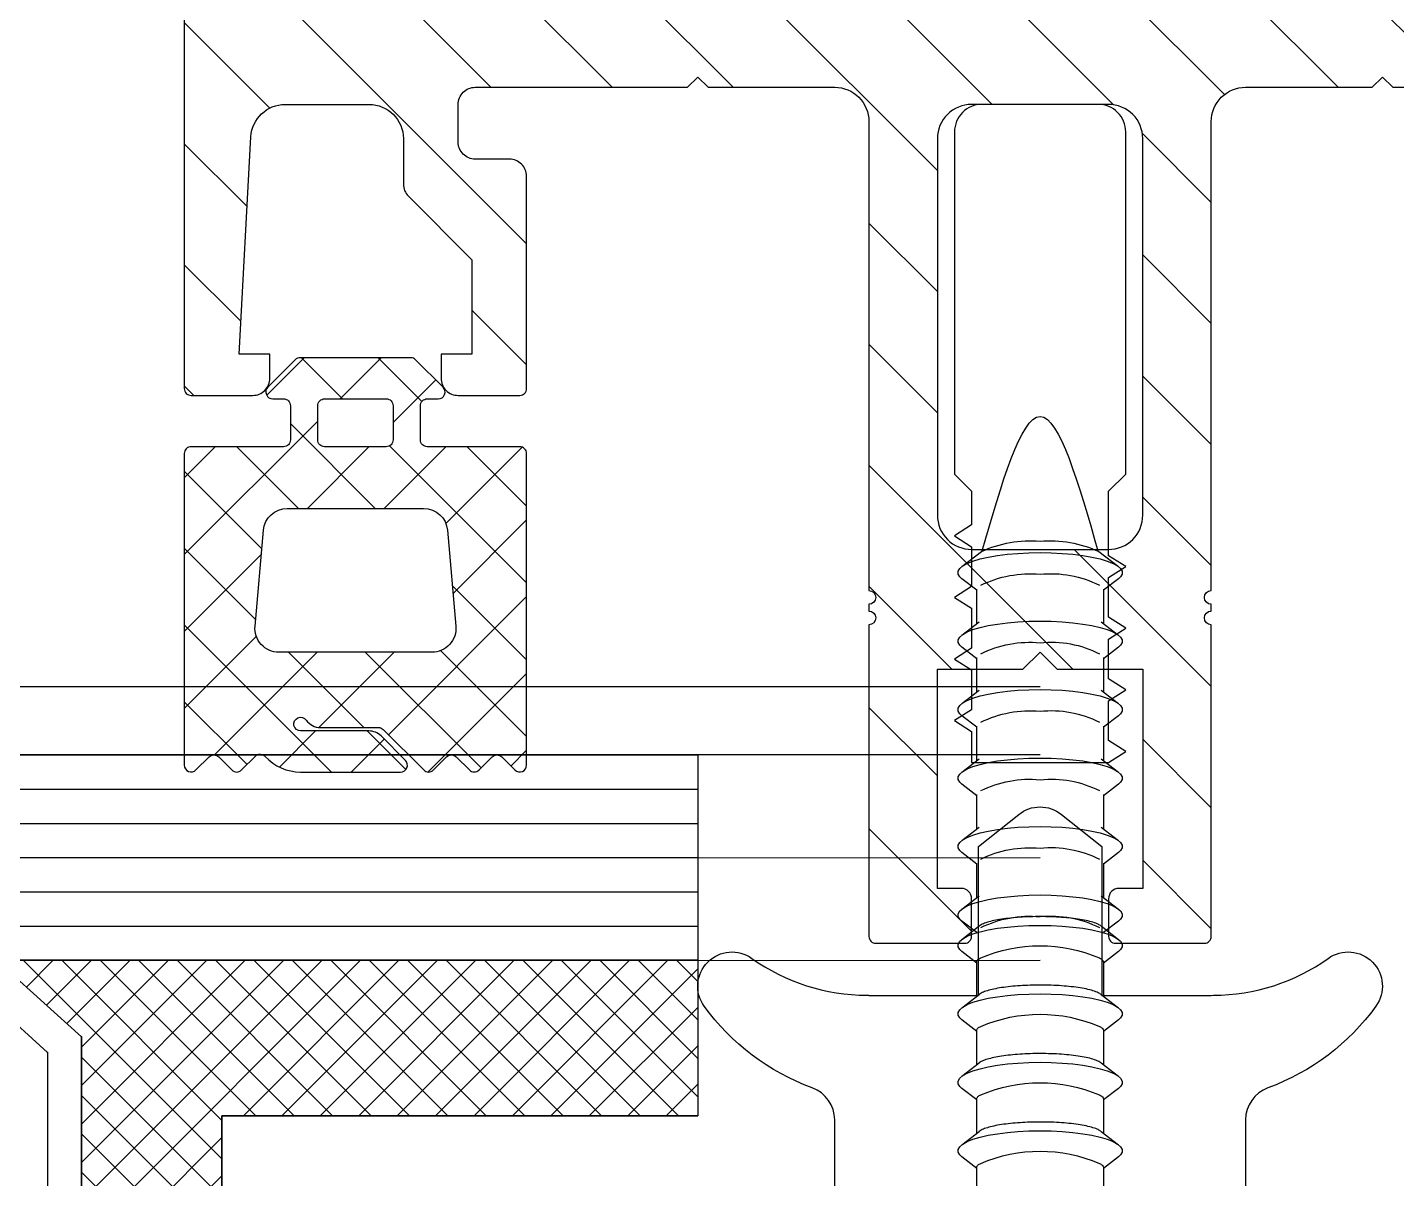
# Model space of a CAD drawing. Header units: inches. Extents: x 21 to 38546, y 13 to 15001.
# Drawn here: x 5320.844 to 5324.844, y 1294.39 to 1297.752 of the extents above; entities that cross this region are included whole.
import ezdxf

# ---------------------------------------------------------------- set-up
doc = ezdxf.new("R2010")
doc.units = ezdxf.units.IN
doc.header["$MEASUREMENT"] = 0
for name, color, linetype, lineweight in [('Z_MİM_00', 8, 'Continuous', 25), ('Z_MİM_78-köpük', 8, 'Continuous', 25), ('Z_MİM_Aksesuar', 8, 'Continuous', 25), ('Z_MİM_alU-8', 8, 'Continuous', 25), ('Z_MİM_ALUMINIUM', 8, 'Continuous', 25), ('Z_MİM_fitiller_k', 8, 'Continuous', 25), ('Z_MİM_MYM_CAM', 8, 'Continuous', 25), ('Z_MİM_TR', 8, 'Continuous', 25)]:
    doc.layers.add(name, color=color, linetype=linetype, lineweight=lineweight)

# ---------------------------------------------------------------- blocks, each defined once
blk = doc.blocks.new('klips detay')
at = {"layer": 'Z_MİM_Aksesuar'}
h = blk.add_hatch(dxfattribs=at)
h.set_pattern_fill('ANSI37', color=256, scale=0.25, angle=-90, style=0)
h.set_pattern_definition([(315, (-4779.5639, 8940.09785), (0.56126601, 0.56126601), []), (45, (-4779.5639, 8940.09785), (-0.56126601, 0.56126601), [])])
h.paths.add_polyline_path([(0, -4.456), (0, 0), (-20.104, 0), (-20.104, -0.25), (-18, -2.145), (-18, -13.767), (-20.202, -15.75), (-20.202, -16), (0, -16), (0, -11.456), (-13.838, -11.456), (-13.9, -11.456), (-13.9, -4.456)])
blk.add_line((-25.002, -16), (-20.202, -16))
at = {"linetype": 'Continuous'}
for p in [(-20.587, -1.249), (-19, -2.692), (-19, -13.308), (-19, -13.308), (-18, -13.767), (-18, -13.767), (-25.002, -15.25), (-25.002, -15.25), (-25.002, -16), (-20.202, -16), (-20.202, -16)]:
    blk.add_point(p, dxfattribs=at)
at = {"layer": 'Z_MİM_Aksesuar'}
for p, q in [((-25.024, -2.469), (-25.001, -0.25)), ((-25.001, -0.25), (-20.104, -0.25)), ((-20.104, -0.25), (-18, -2.145)), ((-20.587, -1.249), (-24.013, -1.249)), ((-24.013, -14.751), (-24.013, -1.249)), ((-19, -2.692), (-20.587, -1.249)), ((-18, -2.145), (-18, -13.767)), ((-18, -13.767), (-18, -2.145)), ((-19, -13.308), (-19, -2.692)), ((-25.123, -2.939), (-25.048, -2.865)), ((-25.024, -3.469), (-25.128, -3.359)), ((-25.123, -3.939), (-25.048, -3.865)), ((-25.024, -4.469), (-25.128, -4.359)), ((-25.123, -4.939), (-25.048, -4.865)), ((-25.024, -5.469), (-25.128, -5.359)), ((-25.123, -5.939), (-25.048, -5.865)), ((-25.123, -5.939), (-25.048, -5.865)), ((-25.024, -6.469), (-25.128, -6.359)), ((-25.024, -6.469), (-25.128, -6.359)), ((-25.123, -6.939), (-25.048, -6.865)), ((-25.123, -6.939), (-25.048, -6.865)), ((-25.024, -7.469), (-25.128, -7.359)), ((-25.024, -7.469), (-25.128, -7.359)), ((-25.123, -7.939), (-25.048, -7.865)), ((-25.024, -8.469), (-25.128, -8.359)), ((-25.123, -8.939), (-25.048, -8.865)), ((-25.024, -9.469), (-25.128, -9.359)), ((-25.123, -9.939), (-25.048, -9.865)), ((-25.024, -10.469), (-25.128, -10.359)), ((-25.123, -10.939), (-25.048, -10.865)), ((-25.024, -11.469), (-25.128, -11.359)), ((-25.123, -11.939), (-25.048, -11.865)), ((-25.024, -12.469), (-25.128, -12.359)), ((-25.123, -12.939), (-25.048, -12.865)), ((-25.024, -13.469), (-25.128, -13.359)), ((-25.024, -13.469), (-25.002, -15.75)), ((-20.588, -14.751), (-19, -13.308)), ((-18, -13.767), (-20.202, -15.75)), ((-20.202, -15.75), (-18, -13.767)), ((-24.013, -14.751), (-20.588, -14.751)), ((-25.002, -15.75), (-20.202, -15.75))]:
    blk.add_line(p, q, dxfattribs=at)
for points in [[(0, -4.456), (0, 0), (-20.104, 0), (-20.104, -0.25), (-18, -2.145), (-18, -13.767), (-20.202, -15.75), (-20.202, -16), (0, -16), (0, -11.456), (-13.838, -11.456), (-13.9, -11.456), (-13.9, -4.456), (0, -4.456)], [(0, -4.456), (-13.9, -4.456), (-13.9, -11.456), (0, -11.456)]]:
    blk.add_lwpolyline(points, dxfattribs=at)
for centre, start, end in [((-25.261, -2.653), 314.9638, 37.8313), ((-24.911, -3.152), 134.9638, 223.5399), ((-25.261, -3.653), 314.9638, 37.8313), ((-24.911, -4.152), 134.9638, 223.5399), ((-25.261, -4.653), 314.9638, 37.8313), ((-24.911, -5.152), 134.9638, 223.5399), ((-25.261, -5.653), 314.9638, 37.8313), ((-25.261, -5.653), 314.9638, 37.8313), ((-24.911, -6.152), 134.9638, 223.5399), ((-24.911, -6.152), 134.9638, 223.5399), ((-25.261, -6.653), 314.9638, 37.8313), ((-25.261, -6.653), 314.9638, 37.8313), ((-24.911, -7.152), 134.9638, 223.5399), ((-24.911, -7.152), 134.9638, 223.5399), ((-25.261, -7.653), 314.9638, 37.8313), ((-24.911, -8.152), 134.9638, 223.5399), ((-25.261, -8.653), 314.9638, 37.8313), ((-24.911, -9.152), 134.9638, 223.5399), ((-25.261, -9.653), 314.9638, 37.8313), ((-24.911, -10.152), 134.9638, 223.5399), ((-25.261, -10.653), 314.9638, 37.8313), ((-24.911, -11.152), 134.9638, 223.5399), ((-25.261, -11.653), 314.9638, 37.8313), ((-24.911, -12.152), 134.9638, 223.5399), ((-25.261, -12.653), 314.9638, 37.8313), ((-24.911, -13.152), 134.9638, 223.5399)]:
    blk.add_arc(centre, 0.3, start, end, dxfattribs=at)
for p in [(-24.013, -1.249), (-25.261, -2.653), (-25.261, -2.653), (-25.024, -2.469), (-25.024, -2.469), (-25.123, -2.939), (-25.123, -2.939), (-25.048, -2.865), (-25.048, -2.865), (-24.911, -3.152), (-24.911, -3.152), (-25.128, -3.359), (-25.128, -3.359), (-25.024, -3.469), (-25.024, -3.469), (-25.261, -3.653), (-25.261, -3.653), (-25.123, -3.939), (-25.123, -3.939), (-25.048, -3.865), (-25.048, -3.865), (-25.128, -4.359), (-25.128, -4.359), (-24.911, -4.152), (-24.911, -4.152), (-25.261, -4.653), (-25.261, -4.653), (-25.024, -4.469), (-25.024, -4.469), (-25.123, -4.939), (-25.123, -4.939), (-25.048, -4.865), (-25.048, -4.865), (-24.911, -5.152), (-24.911, -5.152), (-24.911, -5.152), (-24.911, -5.152), (-25.128, -5.359), (-25.128, -5.359), (-25.024, -5.469), (-25.024, -5.469), (-25.024, -5.469), (-25.261, -5.653), (-25.261, -5.653), (-25.261, -5.653), (-25.261, -5.653), (-25.261, -5.653), (-25.261, -5.653), (-25.261, -5.653), (-25.123, -5.939), (-25.123, -5.939), (-25.123, -5.939), (-25.048, -5.865), (-25.048, -5.865), (-25.048, -5.865), (-25.128, -6.359), (-25.128, -6.359), (-25.128, -6.359), (-24.911, -6.152), (-24.911, -6.152), (-24.911, -6.152), (-24.911, -6.152), (-24.911, -6.152), (-24.911, -6.152), (-24.911, -6.152), (-25.261, -6.653), (-25.261, -6.653), (-25.261, -6.653), (-25.261, -6.653), (-25.261, -6.653), (-25.261, -6.653), (-25.261, -6.653), (-25.024, -6.469), (-25.024, -6.469), (-25.024, -6.469), (-25.123, -6.939), (-25.123, -6.939), (-25.123, -6.939), (-25.048, -6.865), (-25.048, -6.865), (-25.048, -6.865), (-24.911, -7.152), (-24.911, -7.152), (-24.911, -7.152), (-24.911, -7.152), (-24.911, -7.152), (-24.911, -7.152), (-24.911, -7.152), (-25.128, -7.359), (-25.128, -7.359), (-25.128, -7.359), (-25.024, -7.469), (-25.024, -7.469), (-25.024, -7.469), (-25.261, -7.653), (-25.261, -7.653), (-25.261, -7.653), (-25.261, -7.653), (-25.123, -7.939), (-25.123, -7.939), (-25.048, -7.865), (-25.048, -7.865), (-25.128, -8.359), (-25.128, -8.359), (-24.911, -8.152), (-24.911, -8.152), (-24.911, -8.152), (-24.911, -8.152), (-25.261, -8.653), (-25.261, -8.653), (-25.261, -8.653), (-25.261, -8.653), (-25.024, -8.469), (-25.024, -8.469), (-25.123, -8.939), (-25.123, -8.939), (-25.048, -8.865), (-25.048, -8.865), (-24.911, -9.152), (-24.911, -9.152), (-24.911, -9.152), (-24.911, -9.152), (-25.128, -9.359), (-25.128, -9.359), (-25.024, -9.469), (-25.024, -9.469), (-25.261, -9.653), (-25.261, -9.653), (-25.123, -9.939), (-25.123, -9.939), (-25.048, -9.865), (-25.048, -9.865), (-25.128, -10.359), (-25.128, -10.359), (-24.911, -10.152), (-24.911, -10.152), (-24.911, -10.152), (-24.911, -10.152), (-24.013, -10), (-25.261, -10.653), (-25.261, -10.653), (-25.261, -10.653), (-25.261, -10.653), (-25.024, -10.469), (-25.024, -10.469), (-25.123, -10.939), (-25.123, -10.939), (-25.048, -10.865), (-25.048, -10.865), (-24.911, -11.152), (-24.911, -11.152), (-24.911, -11.152), (-24.911, -11.152), (-24.911, -11.152), (-24.911, -11.152), (-24.911, -11.152), (-24.911, -11.152), (-25.128, -11.359), (-25.128, -11.359), (-25.024, -11.469), (-25.024, -11.469), (-25.261, -11.653), (-25.261, -11.653), (-25.261, -11.653), (-25.261, -11.653), (-25.123, -11.939), (-25.123, -11.939), (-25.048, -11.865), (-25.048, -11.865), (-25.128, -12.359), (-25.128, -12.359), (-24.911, -12.152), (-24.911, -12.152), (-24.911, -12.152), (-24.911, -12.152), (-24.911, -12.152), (-24.911, -12.152), (-24.911, -12.152), (-24.911, -12.152), (-25.261, -12.653), (-25.261, -12.653), (-25.261, -12.653), (-25.261, -12.653), (-25.024, -12.469), (-25.024, -12.469), (-25.123, -12.939), (-25.123, -12.939), (-25.048, -12.865), (-25.048, -12.865), (-24.911, -13.152), (-24.911, -13.152), (-24.911, -13.152), (-24.911, -13.152), (-24.013, -14.751), (-20.588, -14.751)]:
    blk.add_point(p, dxfattribs=at)
at = {"layer": 'Z_MİM_ALUMINIUM'}
for p, q in [((-20.104, 0), (-25.001, 0)), ((-25.001, 0), (-25.001, -0.25)), ((-20.104, -0.25), (-20.104, 0)), ((-25.001, -0.25), (-20.104, -0.25)), ((-20.202, -15.75), (-25.002, -15.75)), ((-25.002, -15.75), (-25.002, -16)), ((-20.202, -16), (-20.202, -15.75))]:
    blk.add_line(p, q, dxfattribs=at)
blk = doc.blocks.new('D09056')
at = {"layer": 'Z_MİM_78-köpük'}
blk.add_lwpolyline([(6, -9.143, -0.314914), (6.657, -8.204, 0.149332), (9.81, -5.822, 0.850698), (8.418, -4.422, -0.156616), (5.062, -5.5), (5, -5.5), (5, -5.509), (1.8, -5.509), (1.8, -1.16), (0.625, -0.219, 0.351086), (-0.625, -0.219), (-1.8, -1.16), (-1.8, -5.509), (-5, -5.509), (-5.062, -5.5, -0.156616), (-8.418, -4.422, 0.850698), (-9.81, -5.822, 0.149332), (-6.657, -8.204, -0.314914), (-6, -9.143), (-6, -25.073, -0.555494), (-7.442, -25.97, -0.047351), (-8.397, -25.381, 0.866334), (-9.803, -26.775, 0.237484), (-4.371, -29.509), (4.371, -29.509, 0.237484), (9.803, -26.775, 0.866334), (8.397, -25.381, -0.047351), (7.442, -25.97, -0.555494), (6, -25.073)], format="xyb", close=True, dxfattribs=at)
blk = doc.blocks.new('32323')
at = {"linetype": 'Continuous'}
for p, q in [((-1.384, -3.731), (-1.956, -4.172)), ((2.62, -4.172), (2.048, -3.731)), ((-1.956, -4.526), (-1.518, -4.863)), ((2.182, -4.863), (2.62, -4.526)), ((-1.518, -4.829), (-1.518, -5.835)), ((2.182, -5.835), (2.182, -4.829)), ((-1.451, -5.783), (-1.956, -6.172)), ((2.62, -6.172), (2.115, -5.783)), ((-1.956, -6.526), (-1.518, -6.863)), ((2.182, -6.863), (2.62, -6.526)), ((-1.518, -6.829), (-1.518, -7.835)), ((2.182, -7.835), (2.182, -6.829)), ((-1.451, -7.783), (-1.956, -8.172)), ((2.62, -8.172), (2.115, -7.783)), ((-1.956, -8.526), (-1.518, -8.863)), ((2.182, -8.863), (2.62, -8.526)), ((-1.518, -8.829), (-1.518, -9.835)), ((2.182, -9.835), (2.182, -8.829)), ((-1.451, -9.783), (-1.956, -10.172)), ((2.62, -10.172), (2.115, -9.783)), ((-1.956, -10.526), (-1.518, -10.863)), ((2.182, -10.863), (2.62, -10.526)), ((-1.518, -10.829), (-1.518, -11.835)), ((2.182, -11.835), (2.182, -10.829)), ((-1.451, -11.783), (-1.956, -12.172)), ((2.62, -12.172), (2.115, -11.783)), ((-1.956, -12.526), (-1.518, -12.863)), ((2.182, -12.863), (2.62, -12.526)), ((-1.518, -12.829), (-1.518, -13.835)), ((2.182, -13.835), (2.182, -12.829)), ((-1.451, -13.783), (-1.956, -14.172)), ((2.62, -14.172), (2.115, -13.783)), ((-1.956, -14.526), (-1.518, -14.863)), ((-1.448, -14.668), (-1.955, -15.059)), ((2.621, -15.059), (2.112, -14.667)), ((2.182, -14.863), (2.62, -14.526)), ((-1.955, -15.413), (-1.517, -15.75)), ((2.183, -15.75), (2.621, -15.413)), ((-1.517, -15.715), (-1.517, -16.721)), ((2.183, -16.721), (2.183, -15.715)), ((-1.448, -16.668), (-1.955, -17.059)), ((2.621, -17.059), (2.112, -16.667)), ((-1.955, -17.413), (-1.517, -17.75)), ((2.183, -17.75), (2.621, -17.413)), ((-1.517, -17.715), (-1.517, -18.721)), ((2.183, -18.721), (2.183, -17.715)), ((-1.448, -18.668), (-1.955, -19.059)), ((2.621, -19.059), (2.112, -18.667)), ((-1.955, -19.413), (-1.517, -19.75)), ((2.183, -19.75), (2.621, -19.413)), ((-1.517, -19.715), (-1.517, -20.721)), ((2.183, -20.721), (2.183, -19.715)), ((-1.448, -20.668), (-1.955, -21.059)), ((2.621, -21.059), (2.112, -20.667)), ((-1.955, -21.413), (-1.517, -21.75)), ((2.183, -21.75), (2.621, -21.413)), ((-1.517, -21.715), (-1.517, -22.721)), ((2.183, -22.721), (2.183, -21.715))]:
    blk.add_line(p, q, dxfattribs=at)
at = {"linetype": 'Continuous', "flags": 128}
for points in [[(0.332, -3.763), (0.005, -3.769), (-0.315, -3.785), (-0.624, -3.812), (-0.915, -3.849), (-1.182, -3.895), (-1.422, -3.949), (-1.629, -4.011), (-1.799, -4.08), (-1.929, -4.153), (-2.018, -4.23), (-2.062, -4.309), (-2.062, -4.389), (-2.018, -4.468), (-1.956, -4.526)], [(2.62, -4.526), (2.682, -4.468), (2.727, -4.389), (2.727, -4.309), (2.682, -4.23), (2.594, -4.153), (2.463, -4.08), (2.293, -4.011), (2.086, -3.949), (1.847, -3.895), (1.579, -3.849), (1.288, -3.812), (0.98, -3.785), (0.659, -3.769), (0.332, -3.763)], [(0.332, -5.763), (0.005, -5.769), (-0.315, -5.785), (-0.624, -5.812), (-0.915, -5.849), (-1.182, -5.895), (-1.422, -5.949), (-1.629, -6.011), (-1.799, -6.08), (-1.929, -6.153), (-2.018, -6.23), (-2.062, -6.309), (-2.062, -6.389), (-2.018, -6.468), (-1.956, -6.526)], [(2.62, -6.526), (2.682, -6.468), (2.727, -6.389), (2.727, -6.309), (2.682, -6.23), (2.594, -6.153), (2.463, -6.08), (2.293, -6.011), (2.086, -5.949), (1.847, -5.895), (1.579, -5.849), (1.288, -5.812), (0.98, -5.785), (0.659, -5.769), (0.332, -5.763)], [(0.332, -7.763), (0.005, -7.769), (-0.315, -7.785), (-0.624, -7.812), (-0.915, -7.849), (-1.182, -7.895), (-1.422, -7.949), (-1.629, -8.011), (-1.799, -8.08), (-1.929, -8.153), (-2.018, -8.23), (-2.062, -8.309), (-2.062, -8.389), (-2.018, -8.468), (-1.956, -8.526)], [(2.62, -8.526), (2.682, -8.468), (2.727, -8.389), (2.727, -8.309), (2.682, -8.23), (2.594, -8.153), (2.463, -8.08), (2.293, -8.011), (2.086, -7.949), (1.847, -7.895), (1.579, -7.849), (1.288, -7.812), (0.98, -7.785), (0.659, -7.769), (0.332, -7.763)], [(0.332, -9.763), (0.005, -9.769), (-0.315, -9.785), (-0.624, -9.812), (-0.915, -9.849), (-1.182, -9.895), (-1.422, -9.949), (-1.629, -10.011), (-1.799, -10.08), (-1.929, -10.153), (-2.018, -10.23), (-2.062, -10.309), (-2.062, -10.389), (-2.018, -10.468), (-1.956, -10.526)], [(2.62, -10.526), (2.682, -10.468), (2.727, -10.389), (2.727, -10.309), (2.682, -10.23), (2.594, -10.153), (2.463, -10.08), (2.293, -10.011), (2.086, -9.949), (1.847, -9.895), (1.579, -9.849), (1.288, -9.812), (0.98, -9.785), (0.659, -9.769), (0.332, -9.763)], [(0.332, -11.763), (0.005, -11.769), (-0.315, -11.785), (-0.624, -11.812), (-0.915, -11.849), (-1.182, -11.895), (-1.422, -11.949), (-1.629, -12.011), (-1.799, -12.08), (-1.929, -12.153), (-2.018, -12.23), (-2.062, -12.309), (-2.062, -12.389), (-2.018, -12.468), (-1.956, -12.526)], [(2.62, -12.526), (2.682, -12.468), (2.727, -12.389), (2.727, -12.309), (2.682, -12.23), (2.594, -12.153), (2.463, -12.08), (2.293, -12.011), (2.086, -11.949), (1.847, -11.895), (1.579, -11.849), (1.288, -11.812), (0.98, -11.785), (0.659, -11.769), (0.332, -11.763)], [(0.332, -13.763), (0.005, -13.769), (-0.315, -13.785), (-0.624, -13.812), (-0.915, -13.849), (-1.182, -13.895), (-1.422, -13.949), (-1.629, -14.011), (-1.799, -14.08), (-1.929, -14.153), (-2.018, -14.23), (-2.062, -14.309), (-2.062, -14.389), (-2.018, -14.468), (-1.956, -14.526)], [(2.62, -14.526), (2.682, -14.468), (2.727, -14.389), (2.727, -14.309), (2.682, -14.23), (2.594, -14.153), (2.463, -14.08), (2.293, -14.011), (2.086, -13.949), (1.847, -13.895), (1.579, -13.849), (1.288, -13.812), (0.98, -13.785), (0.659, -13.769), (0.332, -13.763)], [(0.333, -14.65), (0.006, -14.655), (-0.315, -14.672), (-0.623, -14.698), (-0.914, -14.735), (-1.182, -14.781), (-1.421, -14.836), (-1.628, -14.898), (-1.798, -14.966), (-1.929, -15.039), (-2.017, -15.116), (-2.062, -15.196), (-2.062, -15.276), (-2.017, -15.355), (-1.955, -15.413)], [(2.621, -15.413), (2.682, -15.355), (2.727, -15.276), (2.727, -15.196), (2.682, -15.116), (2.594, -15.039), (2.464, -14.966), (2.293, -14.898), (2.087, -14.836), (1.847, -14.781), (1.58, -14.735), (1.289, -14.698), (0.98, -14.672), (0.659, -14.655), (0.333, -14.65)], [(0.333, -16.65), (0.006, -16.655), (-0.315, -16.672), (-0.623, -16.698), (-0.914, -16.735), (-1.182, -16.781), (-1.421, -16.836), (-1.628, -16.898), (-1.798, -16.966), (-1.929, -17.039), (-2.017, -17.116), (-2.062, -17.196), (-2.062, -17.276), (-2.017, -17.355), (-1.955, -17.413)], [(2.621, -17.413), (2.682, -17.355), (2.727, -17.276), (2.727, -17.196), (2.682, -17.116), (2.594, -17.039), (2.464, -16.966), (2.293, -16.898), (2.087, -16.836), (1.847, -16.781), (1.58, -16.735), (1.289, -16.698), (0.98, -16.672), (0.659, -16.655), (0.333, -16.65)], [(0.333, -18.65), (0.006, -18.655), (-0.315, -18.672), (-0.623, -18.698), (-0.914, -18.735), (-1.182, -18.781), (-1.421, -18.836), (-1.628, -18.898), (-1.798, -18.966), (-1.929, -19.039), (-2.017, -19.116), (-2.062, -19.196), (-2.062, -19.276), (-2.017, -19.355), (-1.955, -19.413)], [(2.621, -19.413), (2.682, -19.355), (2.727, -19.276), (2.727, -19.196), (2.682, -19.116), (2.594, -19.039), (2.464, -18.966), (2.293, -18.898), (2.087, -18.836), (1.847, -18.781), (1.58, -18.735), (1.289, -18.698), (0.98, -18.672), (0.659, -18.655), (0.333, -18.65)], [(0.333, -20.65), (0.006, -20.655), (-0.315, -20.672), (-0.623, -20.698), (-0.914, -20.735), (-1.182, -20.781), (-1.421, -20.836), (-1.628, -20.898), (-1.798, -20.966), (-1.929, -21.039), (-2.017, -21.116), (-2.062, -21.196), (-2.062, -21.276), (-2.017, -21.355), (-1.955, -21.413)], [(2.621, -21.413), (2.682, -21.355), (2.727, -21.276), (2.727, -21.196), (2.682, -21.116), (2.594, -21.039), (2.464, -20.966), (2.293, -20.898), (2.087, -20.836), (1.847, -20.781), (1.58, -20.735), (1.289, -20.698), (0.98, -20.672), (0.659, -20.655), (0.333, -20.65)]]:
    blk.add_lwpolyline(points, dxfattribs=at)
at = {"linetype": 'Continuous'}
for centre, radius, start, end in [((0.069, -6.906), 3.491, 85.6736, 114.5911), ((0.596, -6.906), 3.491, 65.4089, 94.3264), ((0.006, -7.478), 3.1, 83.9654, 116.9829), ((0.631, -7.623), 3.242, 63.7595, 95.2922), ((0.006, -9.478), 3.1, 83.9654, 116.9829), ((0.631, -9.623), 3.242, 63.7595, 95.2922), ((0.006, -11.478), 3.1, 83.9654, 116.9829), ((0.631, -11.623), 3.242, 63.7595, 95.2922), ((0.006, -13.478), 3.1, 83.9654, 116.9829), ((0.631, -13.623), 3.242, 63.7595, 95.2922), ((0.006, -15.478), 3.1, 83.9654, 116.9829), ((0.631, -15.623), 3.242, 63.7595, 95.2922), ((0.006, -17.478), 3.1, 83.9654, 116.9829), ((0.631, -17.623), 3.242, 63.7595, 95.2922), ((0.333, -19.659), 4.412, 66.8739, 113.1261), ((0.333, -21.659), 4.412, 66.8739, 113.1261), ((0.333, -23.659), 4.412, 66.8739, 113.1261), ((0.333, -25.659), 4.412, 66.8739, 113.1261)]:
    blk.add_arc(centre, radius, start, end, dxfattribs=at)
blk.add_open_spline([(2.021, -3.712), (1.458, -1.75), (0.332, 2.175), (-0.794, -1.75), (-1.356, -3.712)], degree=3, dxfattribs=at)
for points, knots in [([(-1.446, -14.67), (-1.421, -14.652), (-1.366, -14.613), (-1.217, -14.558), (-1.02, -14.508), (-0.781, -14.465), (-0.514, -14.433), (-0.221, -14.409), (0.082, -14.396), (0.394, -14.393), (0.699, -14.4), (0.996, -14.417), (1.271, -14.443), (1.523, -14.478), (1.742, -14.521), (1.922, -14.572), (2.048, -14.622), (2.093, -14.657), (2.11, -14.67)], [0, 0, 0, 0, 0.055523, 0.121419, 0.189295, 0.25398, 0.320615, 0.384043, 0.449365, 0.511897, 0.576262, 0.638514, 0.70255, 0.765196, 0.829608, 0.8932, 0.958568, 1, 1, 1, 1]), ([(-1.4, -15.601), (-1.437, -15.622), (-1.504, -15.659), (-1.513, -15.698), (-1.517, -15.715)], [0, 0, 0, 0, 0.544146, 1, 1, 1, 1]), ([(2.177, -15.715), (2.177, -15.703), (2.177, -15.673), (2.13, -15.634), (2.08, -15.609), (2.065, -15.601)], [0, 0, 0, 0, 0.3131142, 0.7960874, 1, 1, 1, 1]), ([(-1.446, -16.67), (-1.421, -16.652), (-1.366, -16.613), (-1.217, -16.558), (-1.02, -16.508), (-0.781, -16.465), (-0.514, -16.433), (-0.221, -16.409), (0.082, -16.396), (0.394, -16.393), (0.699, -16.4), (0.996, -16.417), (1.271, -16.443), (1.523, -16.478), (1.742, -16.521), (1.922, -16.572), (2.048, -16.622), (2.093, -16.657), (2.11, -16.67)], [0, 0, 0, 0, 0.055523, 0.121419, 0.189295, 0.25398, 0.320615, 0.384043, 0.449365, 0.511897, 0.576262, 0.638514, 0.70255, 0.765196, 0.829608, 0.8932, 0.958568, 1, 1, 1, 1]), ([(-1.4, -17.601), (-1.437, -17.622), (-1.504, -17.659), (-1.513, -17.698), (-1.517, -17.715)], [0, 0, 0, 0, 0.544146, 1, 1, 1, 1]), ([(2.177, -17.715), (2.177, -17.703), (2.177, -17.673), (2.13, -17.634), (2.08, -17.609), (2.065, -17.601)], [0, 0, 0, 0, 0.3131142, 0.7960874, 1, 1, 1, 1]), ([(-1.446, -18.67), (-1.421, -18.652), (-1.366, -18.613), (-1.217, -18.558), (-1.02, -18.508), (-0.781, -18.465), (-0.514, -18.433), (-0.221, -18.409), (0.082, -18.396), (0.394, -18.393), (0.699, -18.4), (0.996, -18.417), (1.271, -18.443), (1.523, -18.478), (1.742, -18.521), (1.922, -18.572), (2.048, -18.622), (2.093, -18.657), (2.11, -18.67)], [0, 0, 0, 0, 0.055523, 0.121419, 0.189295, 0.25398, 0.320615, 0.384043, 0.449365, 0.511897, 0.576262, 0.638514, 0.70255, 0.765196, 0.829608, 0.8932, 0.958568, 1, 1, 1, 1]), ([(-1.4, -19.601), (-1.437, -19.622), (-1.504, -19.659), (-1.513, -19.698), (-1.517, -19.715)], [0, 0, 0, 0, 0.544146, 1, 1, 1, 1]), ([(2.177, -19.715), (2.177, -19.703), (2.177, -19.673), (2.13, -19.634), (2.08, -19.609), (2.065, -19.601)], [0, 0, 0, 0, 0.3131142, 0.7960874, 1, 1, 1, 1]), ([(-1.446, -20.67), (-1.421, -20.652), (-1.366, -20.613), (-1.217, -20.558), (-1.02, -20.508), (-0.781, -20.465), (-0.514, -20.433), (-0.221, -20.409), (0.082, -20.396), (0.394, -20.393), (0.699, -20.4), (0.996, -20.417), (1.271, -20.443), (1.523, -20.478), (1.742, -20.521), (1.922, -20.572), (2.048, -20.622), (2.093, -20.657), (2.11, -20.67)], [0, 0, 0, 0, 0.055523, 0.121419, 0.189295, 0.25398, 0.320615, 0.384043, 0.449365, 0.511897, 0.576262, 0.638514, 0.70255, 0.765196, 0.829608, 0.8932, 0.958568, 1, 1, 1, 1]), ([(-1.4, -21.601), (-1.437, -21.622), (-1.504, -21.659), (-1.513, -21.698), (-1.517, -21.715)], [0, 0, 0, 0, 0.544146, 1, 1, 1, 1]), ([(2.177, -21.715), (2.177, -21.703), (2.177, -21.673), (2.13, -21.634), (2.08, -21.609), (2.065, -21.601)], [0, 0, 0, 0, 0.3131142, 0.7960874, 1, 1, 1, 1])]:
    blk.add_open_spline(points, degree=3, knots=knots, dxfattribs=at)
blk = doc.blocks.new('köşe')
at = {"layer": 'Z_MİM_alU-8'}
h = blk.add_hatch(dxfattribs=at)
h.set_pattern_fill('ANSI31', color=256, scale=20, style=0)
h.set_pattern_definition([(45, (-1184.6555, 231.5106), (-1.767767, 1.767767), [])])
h.paths.add_polyline_path([(30, -0.2, 0.414214), (29.8, 0), (-19.8, 0, 0.414214), (-20, -0.2), (-20, -189.8, 0.414214), (-19.8, -190), (-18.001, -190, 0.414214), (-17.501, -189.5), (-17.501, -188.8), (-18.401, -188.8), (-18.053, -182.445, -0.39827), (-17.054, -181.5), (-14.601, -181.5, -0.414214), (-13.601, -182.5), (-13.601, -183.828, 0.198912), (-13.454, -184.182), (-11.601, -186.036), (-11.601, -188.8), (-12.501, -188.8), (-12.501, -189.5, 0.414214), (-12.001, -190), (-10.201, -190, 0.414214), (-10.001, -189.8), (-10.001, -183.6, 0.414214), (-10.501, -183.1), (-11.501, -183.1, -0.414214), (-12.001, -182.6), (-12.001, -181.5, -0.414214), (-11.501, -181), (-9.001, -181), (-5.301, -181), (-5.001, -180.7), (-4.701, -181), (-1.001, -181, -0.414214), (-0.001, -182), (-0.001, -195.7, -0.666667), (-0.001, -196.3, -1), (-0.001, -196.7), (-0.001, -205.8, 0.414214), (0.199, -206), (2.799, -206, 0.414214), (2.999, -205.8), (2.999, -204.7, 0.414214), (2.699, -204.4), (1.999, -204.4), (1.999, -198), (4.499, -198), (5, -197.5), (5.5, -198), (8, -198), (8, -204.4), (7.3, -204.4, 0.414214), (7, -204.7), (7, -205.8, 0.414214), (7.2, -206), (9.8, -206, 0.414214), (10, -205.8), (10, -196.7, -0.666667), (10, -196.1, -1), (10, -195.7), (10, -182, -0.414214), (11, -181), (14.7, -181), (15, -180.7), (15.3, -181), (19, -181), (21.5, -181, -0.414214), (22, -181.5), (22, -182.6, -0.414214), (21.5, -183.1), (20.5, -183.1, 0.414214), (20, -183.6), (20, -189.8, 0.414214), (20.2, -190), (22, -190, 0.414214), (22.5, -189.5), (22.5, -188.8), (21.6, -188.8), (21.6, -186.036), (23.454, -184.182, 0.198912), (23.6, -183.828), (23.6, -182.5, -0.414214), (24.6, -181.5), (27.053, -181.5, -0.39827), (28.052, -182.445), (28.4, -188.8), (27.5, -188.8), (27.5, -189.5, 0.414214), (28, -190), (29.8, -190, 0.414214), (30, -189.8)])
h.paths.add_polyline_path([(28, -5), (28, -177), (5, -177), (-18, -177), (-18, -5)], flags=16)
h.paths.add_polyline_path([(7, -181.5, -0.414214), (8, -182.5), (8, -193.5, -0.414214), (7, -194.5), (5, -194.5), (3, -194.5, -0.414214), (2, -193.5), (2, -182.5, -0.414214), (3, -181.5), (5, -181.5)], flags=16)
h.paths.add_polyline_path([(-1.38, -13.557), (-1.38, -9.879), (-7.315, -9.879), (-7.315, -13.557)], flags=8)
h.paths.add_polyline_path([(14.128, -172.011), (14.128, -168.333), (8.193, -168.333), (8.193, -172.011)], flags=8)
h.paths.add_polyline_path([(17.924, -30.075), (22.01, -30.075), (22.01, -23.48), (17.924, -23.48)], flags=8)
h.paths.add_polyline_path([(-12.941, -86.653), (22.162, -86.653), (22.162, -80.883), (-12.941, -80.883)], flags=8)
h.paths.add_polyline_path([(15.115, -94.988), (17.669, -94.988), (17.669, -90.867), (15.115, -90.867)], flags=8)
h.paths.add_polyline_path([(-8.509, -96.761), (15.718, -96.761), (15.718, -90.991), (-8.509, -90.991)], flags=8)
h.paths.add_polyline_path([(15.916, -90.757), (18.47, -90.757), (18.47, -86.636), (15.916, -86.636)], flags=8)
h.paths.add_polyline_path([(-7.869, -81.996), (16.502, -81.996), (16.502, -73.754), (-7.869, -73.754)], flags=8)
h.paths.add_polyline_path([(-10.093, -92.061), (16.311, -92.061), (16.311, -86.291), (-10.093, -86.291)], flags=8)
at = {"layer": 'Z_MİM_fitiller_k'}
h = blk.add_hatch(dxfattribs=at)
h.set_pattern_fill('ANSI37', color=256, scale=0.5)
h.set_pattern_definition([(45, (4.9996, -71.5), (-1.122532, 1.122532), []), (135, (4.9996, -71.5), (-1.122532, -1.122532), [])])
h.paths.add_polyline_path([(27.1, -191.5, -0.414214), (26.9, -191.3), (26.9, -190.3, -0.414214), (27.1, -190.1), (27.417, -190.1, 0.668179), (27.558, -189.759), (26.758, -188.959, 0.198912), (26.617, -188.9), (23.382, -188.9, 0.198912), (23.241, -188.959), (22.441, -189.759, 1.274187), (22.775, -190.143, -0.627364), (23.1, -190.3), (23.1, -191.3, -0.414214), (22.9, -191.5), (20.2, -191.5, 0.414214), (20, -191.7), (20, -200.8, 0.668179), (20.341, -200.941), (20.724, -200.559, -0.414214), (21.007, -200.559), (21.39, -200.941, 0.414214), (21.672, -200.941), (22.055, -200.559, -0.414214), (22.338, -200.559), (22.721, -200.941, 0.414214), (23.004, -200.941), (24.245, -199.7), (26.025, -199.7, 0.245393), (26.435, -199.486, -1.650385), (26.6, -199.8), (24.607, -199.8, 0.198912), (24.253, -199.946), (23.541, -200.659, 0.668179), (23.682, -201), (26.6, -201, 0.210768), (27.634, -200.544, -0.427607), (27.923, -200.537), (28.327, -200.941, 0.414214), (28.61, -200.941), (28.993, -200.559, -0.414214), (29.275, -200.559), (29.658, -200.941, 0.668179), (30, -200.8), (30, -191.7, 0.414214), (29.8, -191.5)])
h.paths.add_polyline_path([(27.688, -193.939), (27.933, -196.739, -0.440011), (27.236, -197.5), (22.764, -197.5, -0.440011), (22.066, -196.739), (22.311, -193.939, -0.388879), (23.008, -193.3), (26.991, -193.3, -0.388879)], flags=16)
h.paths.add_polyline_path([(25.9, -191.5, 0.414214), (26.1, -191.3), (26.1, -190.3, 0.414214), (25.9, -190.1), (24.1, -190.1, 0.414214), (23.9, -190.3), (23.9, -191.3, 0.414214), (24.1, -191.5)], flags=17)
h.paths.add_polyline_path([(26.544, -228.441, -0.414214), (26.261, -228.441), (25.878, -228.058, 0.414214), (25.595, -228.058), (24.354, -229.3), (22.574, -229.3, 0.245393), (22.164, -229.514, -1.650385), (22, -229.2), (23.993, -229.2, 0.198912), (24.346, -229.053), (25.058, -228.341, 0.668179), (24.917, -228), (22, -228, 0.210768), (20.966, -228.456, -0.427607), (20.677, -228.463), (20.272, -228.058, 0.414214), (19.99, -228.058), (19.607, -228.441, -0.414214), (19.324, -228.441), (18.941, -228.058, 0.668179), (18.6, -228.2), (18.6, -231.3, 0.414214), (18.8, -231.5), (21.5, -231.5, -0.414214), (21.7, -231.7), (21.7, -232.7, -0.414214), (21.5, -232.9), (21.182, -232.9, 0.668179), (21.041, -233.241), (21.841, -234.041, 0.198912), (21.982, -234.1), (25.217, -234.1, 0.198912), (25.358, -234.041), (26.158, -233.241, 1.274187), (25.824, -232.857, -0.627364), (25.5, -232.7), (25.5, -231.7, -0.414214), (25.7, -231.5), (29.998, -231.5, 0.176327), (30.127, -231.453), (33.821, -228.353, 0.700208), (33.693, -228), (32.755, -228, 0.131652), (32.655, -228.027), (30.237, -229.422, -0.493145), (28.772, -228.815), (28.593, -228.148, 0.57735), (28.258, -228.058), (27.875, -228.441, -0.414214), (27.593, -228.441), (27.21, -228.058, 0.414214), (26.927, -228.058)])
h.paths.add_polyline_path([(24.7, -231.7), (24.7, -232.7, -0.414214), (24.5, -232.9), (22.7, -232.9, -0.414214), (22.5, -232.7), (22.5, -231.7, -0.414214), (22.7, -231.5), (24.5, -231.5, -0.414214)], flags=16)
at = {"layer": 'Z_MİM_alU-8'}
for points in [[(4.999, -197.5), (5, -197.5), (4.999, -197.5), (4.499, -198), (1.999, -198), (1.999, -204.4), (2.699, -204.4, -0.414214), (2.999, -204.7), (2.999, -205.8, -0.414214), (2.799, -206), (0.199, -206, -0.414214), (-0.001, -205.8), (-0.001, -196.7, 1), (-0.001, -196.3), (-0.001, -196.1, 1), (-0.001, -195.7), (-0.001, -182, 0.414214), (-1.001, -181), (-4.701, -181), (-5.001, -180.7), (-5.301, -181), (-9.001, -181)], [(30, -0.2), (30, -189.8, -0.414214), (29.8, -190), (28, -190, -0.414214), (27.5, -189.5), (27.5, -188.8), (28.4, -188.8), (28.052, -182.445, 0.39827), (27.053, -181.5), (24.6, -181.5, 0.414214), (23.6, -182.5), (23.6, -183.828, -0.198912), (23.454, -184.182), (21.6, -186.036), (21.6, -188.8), (22.5, -188.8), (22.5, -189.5, -0.414214), (22, -190), (20.2, -190, -0.414214), (20, -189.8), (20, -183.6, -0.414214), (20.5, -183.1), (21.5, -183.1, 0.414214), (22, -182.6), (22, -181.5, 0.414214), (21.5, -181), (19, -181), (15.3, -181), (15, -180.7), (14.7, -181), (11, -181, 0.414214), (10, -182), (10, -195.7, 1), (10, -196.1), (10, -196.3, 1), (10, -196.7), (10, -205.8, -0.414214), (9.8, -206), (7.2, -206, -0.414214), (7, -205.8), (7, -204.7, -0.414214), (7.3, -204.4), (8, -204.4), (8, -198), (5.5, -198), (5, -197.5), (5, -197.5), (5, -197.5)]]:
    blk.add_lwpolyline(points, format="xyb", dxfattribs=at)
blk.add_lwpolyline([(5, -181.5), (7, -181.5, -0.414214), (8, -182.5), (8, -193.5, -0.414214), (7, -194.5), (5, -194.5), (5, -194.5), (5, -194.5), (3, -194.5, -0.414214), (2, -193.5), (2, -182.5, -0.414214), (3, -181.5)], format="xyb", close=True, dxfattribs=at)
at = {"layer": 'Z_MİM_ALUMINIUM', "linetype": 'ByBlock'}
blk.add_lwpolyline([(2.5, -182.3, -0.414214), (3.3, -181.5), (6.7, -181.5, -0.414214), (7.5, -182.3), (7.5, -192.3), (7, -192.8), (7, -193.781), (7.5, -194.1), (7, -194.419), (7, -195.581), (7.5, -195.9), (7, -196.219), (7, -197.381), (7.5, -197.7), (7, -198.019), (7, -199.181), (7.5, -199.5), (7, -199.819), (7, -200.719), (3, -200.719), (2.5, -200.4), (3, -200.081), (3, -198.919), (2.5, -198.6), (3, -198.281), (3, -197.119), (2.5, -196.8), (3, -196.481), (3, -195.319), (2.5, -195), (3, -194.681), (3, -192.8), (2.5, -192.3)], format="xyb", close=True, dxfattribs=at)
at = {"layer": 'Z_MİM_fitiller_k', "linetype": 'Continuous', "flags": 128}
for points in [[(20, -200.8), (20, -191.7, -0.414214), (20.2, -191.5), (22.9, -191.5, 0.414214), (23.1, -191.3), (23.1, -190.3, 0.414214), (22.9, -190.1), (22.582, -190.1, -0.668179), (22.441, -189.759), (23.241, -188.959, -0.198912), (23.382, -188.9), (26.617, -188.9, -0.198912), (26.758, -188.959), (27.558, -189.759, -0.668179), (27.417, -190.1), (27.1, -190.1, 0.414214), (26.9, -190.3), (26.9, -191.3, 0.414214), (27.1, -191.5), (29.8, -191.5, -0.414214), (30, -191.7), (30, -200.8, -0.668179), (29.658, -200.941), (29.275, -200.559, 0.414214), (28.993, -200.559), (28.61, -200.941, -0.414214), (28.327, -200.941), (27.923, -200.537, 0.427607), (27.634, -200.544, -0.210768), (26.6, -201), (23.682, -201, -0.668179), (23.541, -200.659), (24.253, -199.946, -0.198912), (24.607, -199.8), (26.6, -199.8, 1.650385), (26.435, -199.486, -0.245393), (26.025, -199.7), (24.328, -199.7, 0.198912), (24.187, -199.759), (23.004, -200.941, -0.414214), (22.721, -200.941), (22.338, -200.559, 0.414214), (22.055, -200.559), (21.672, -200.941, -0.414214), (21.39, -200.941), (21.007, -200.559, 0.414214), (20.724, -200.559), (20.341, -200.941, -0.668179)], [(26.1, -190.3, 0.414214), (25.9, -190.1), (24.1, -190.1, 0.414214), (23.9, -190.3), (23.9, -191.3, 0.414214), (24.1, -191.5), (25.9, -191.5, 0.414214), (26.1, -191.3)], [(27.933, -196.739), (27.688, -193.939, 0.388879), (26.991, -193.3), (23.008, -193.3, 0.388879), (22.311, -193.939), (22.066, -196.739, 0.440011), (22.764, -197.5), (27.236, -197.5, 0.440011)]]:
    blk.add_lwpolyline(points, format="xyb", close=True, dxfattribs=at)
at = {"layer": 'Z_MİM_MYM_CAM'}
for p, q in [((15, -200.5, -0.016), (15, -206.5, -0.016)), ((60, -200.5, -0.016), (15, -200.5, -0.016)), ((60, -201.5, -0.016), (15, -201.5, -0.016)), ((60, -202.5, -0.016), (15, -202.5, -0.016)), ((60, -203.5, -0.016), (15, -203.5, -0.016)), ((60, -204.5, -0.016), (15, -204.5, -0.016)), ((60, -205.5, -0.016), (15, -205.5, -0.016)), ((15, -206.5, -0.016), (60, -206.5, -0.016))]:
    blk.add_line(p, q, dxfattribs=at)
blk.add_blockref('32323', (4.667, -190.829, -0.016))
at = {"rotation": 180}
blk.add_blockref('klips detay', (15, -222.5, -0.016), dxfattribs=at)
at = {"layer": 'Z_MİM_TR'}
blk.add_blockref('D09056', (5, -202.02, -0.016), dxfattribs=at)
blk = doc.blocks.new('-KM- AL-2 EĞİMLİ CEPHE')
at = {"layer": 'Z_MİM_MYM_CAM'}
for p, q in [((-152.2894, -56.4786, -0.0034), (-45.5155, -56.4686, -0.0016)), ((-45.5155, -56.6686, -0.0016), (-152.2894, -56.6786, -0.0034)), ((-153.8004, -56.9786, -0.0034), (-45.5155, -56.9686, -0.0016)), ((-151.7802, -57.2786, -0.0034), (-45.5155, -57.2686, -0.0016))]:
    blk.add_line(p, q, dxfattribs=at)
at = {"xscale": -0.1, "yscale": 0.1, "zscale": 0.1}
blk.add_blockref('köşe', (-45.0156, -36.6186), dxfattribs=at)

msp = doc.modelspace()

# ---------------------------------------------------------------- block references
at = {"layer": 'Z_MİM_00'}
msp.add_blockref('-KM- AL-2 EĞİMLİ CEPHE', (5369.3178, 1352.296), dxfattribs=at)

doc.saveas('drawing.dxf')
